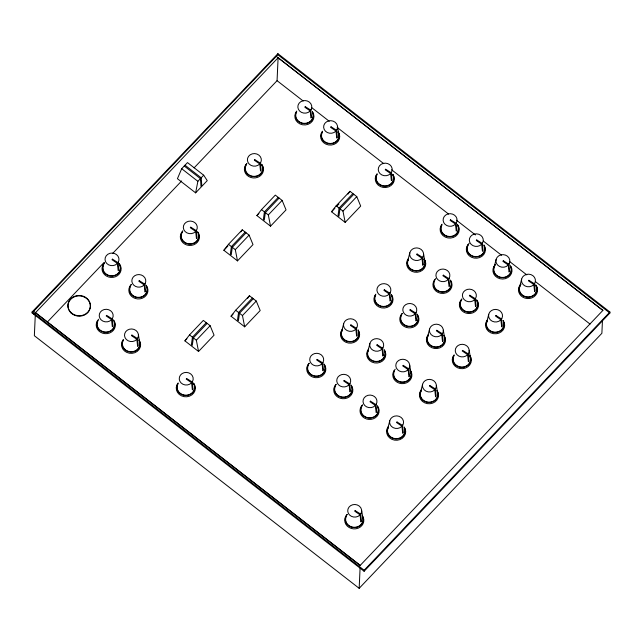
<?xml version="1.0" encoding="UTF-8"?>
<svg xmlns="http://www.w3.org/2000/svg" width="642" height="642" viewBox="0 0 642 642"><rect width="100%" height="100%" fill="white"/><g stroke="black" fill="none" stroke-linecap="round" stroke-linejoin="round"><path stroke-width="0.96" d="M32.1 312.919L32.148 311.892L277.89 53.679L609.9 312.028L609.852 313.055L364.11 571.276L32.1 312.919L277.842 54.706L277.89 53.679M35.302 314.781L34.355 335.718L359.167 588.321L601.883 333.286L602.469 320.326M194.085 167.875L277.063 80.683L278.106 57.748L602.918 310.359L360.21 565.393L35.471 312.71M359.167 588.321L360.114 567.392M364.11 571.276L364.158 570.24L609.9 312.028M195.617 192.857L197.872 181.309L203.691 175.194L187.496 162.595L181.686 168.71L177.425 178.701L195.617 192.857L207.246 180.635L203.691 175.194M341.552 332.01L343.655 323.712M367.762 351.88L369.864 343.582M407.694 261.142L409.797 252.844M387.64 429.113L389.742 420.815M427.436 337.419L429.538 329.121M420.478 392.615L422.572 384.317M493.955 267.883L496.057 259.585M486.604 322.637L488.706 314.339M519.522 287.415L521.617 279.126M240.814 231.898L242.275 229.82L249.096 235.124L253.004 244.594L237.5 260.893L223.857 250.276L228.472 244.321L242.275 229.82M247.507 298.522L249.449 295.745L256.27 301.058L260.187 310.527L244.674 326.826L231.032 316.209L235.646 310.255L249.449 295.745M348.02 194.077L349.954 191.308L356.775 196.613L360.692 206.082L345.179 222.381L331.537 211.764L336.151 205.809L349.954 191.308M256.888 215.568L261.503 209.613L275.306 195.112L282.127 200.416L286.043 209.886L270.531 226.185L256.888 215.568L258.911 213.441M184.904 340.862L189.518 334.907L203.321 320.406L210.143 325.711L214.059 335.18L198.547 351.479L184.904 340.862L186.926 338.735M33.922 314.339L278.106 57.748M47.492 321.915L104.197 262.329M112.494 253.614L181.638 180.956M223.857 250.276L227.902 246.022M245.196 232.091L231.393 246.6L230.35 254.039L231.264 254.746L232.292 247.298L246.095 232.797M278.227 197.383L264.424 211.884L263.389 219.323L264.295 220.037L265.331 212.59L279.134 198.081M237.5 260.893L235.293 249.634L249.096 235.124M270.531 226.185L268.324 214.918L282.127 200.416M206.243 322.677L192.44 337.186L191.404 344.626L192.311 345.332L193.346 337.885L207.149 323.383M198.547 351.479L196.34 340.22L210.143 325.711M231.032 316.209L233.054 314.082M331.537 211.764L334.907 208.225M336.93 206.098L338.952 203.971M252.37 298.024L238.567 312.526L237.524 319.965L238.439 320.671L239.466 313.232L253.269 298.723M352.875 193.579L339.072 208.08L338.037 215.527L338.944 216.234L339.979 208.786L353.782 194.285M244.674 326.826L242.467 315.559L256.27 301.058M345.179 222.381L342.972 211.122L356.775 196.613M277.842 54.706L609.852 313.055M276.293 56.336L602.846 310.439M277.063 80.683L303.144 100.963M311.835 107.728L329.226 121.25M337.13 127.389L383.755 163.654M391.66 169.801L448.565 214.051M456.462 220.198L475.433 234.948M483.338 241.095L501.514 255.235M509.411 261.374L526.801 274.896M535.492 281.661L590.022 324.066M336.151 205.809L342.972 211.122M261.503 209.613L268.324 214.918M185.008 165.219L201.195 177.818L201.797 185.546L201.018 186.357L200.432 178.62L184.238 166.021M181.686 168.71L197.872 181.309M228.472 244.321L235.293 249.634M235.646 310.255L242.467 315.559M189.518 334.907L196.34 340.22M33.649 311.29L360.21 565.393M32.148 311.892L364.158 570.24M469.206 350.323L470.554 358.894M443.349 330.213L444.697 338.775M423.608 253.927L424.956 262.498M436.383 385.409L437.74 393.979M409.748 365.282L411.105 373.853M337.58 126.715L338.936 135.285M361.679 510.526L363.035 519.097M138.463 334.996L139.812 343.566M193.812 383.531A9.566 8.635 2.6 0 1 191.902 394.87A9.566 8.635 2.6 0 1 179.198 394.365A9.566 8.635 2.6 0 1 178.155 382.921M193.411 382.961A9.044 8.161 2.6 0 1 186.308 395.504A9.044 8.161 2.6 0 1 177.77 383.587M194.333 385.641A8.731 7.881 2.6 0 1 184.776 395.167A8.731 7.881 2.6 0 1 178.051 383.715M193.539 383.707A8.731 7.881 2.6 0 1 194.133 384.983M139.073 340.091A9.566 8.635 2.6 0 1 137.163 351.423A9.566 8.635 2.6 0 1 124.46 350.925A9.566 8.635 2.6 0 1 123.416 339.474M139.073 340.14A9.044 8.161 2.6 0 1 131.177 352.073A9.044 8.161 2.6 0 1 123.031 340.14M139.394 341.536A8.731 7.881 2.6 0 1 130.414 351.76A8.731 7.881 2.6 0 1 123.312 340.268M113.778 320.406A9.566 8.635 2.6 0 1 111.66 331.898A9.566 8.635 2.6 0 1 98.772 330.887A9.566 8.635 2.6 0 1 98.651 319.218M113.377 319.844A9.044 8.161 2.6 0 1 106.283 332.379A9.044 8.161 2.6 0 1 97.745 320.462M114.107 321.859A8.731 7.881 2.6 0 1 105.119 332.083A8.731 7.881 2.6 0 1 98.017 320.591M119.589 264.183A9.566 8.635 2.6 0 1 117.47 275.667A9.566 8.635 2.6 0 1 104.59 274.656A9.566 8.635 2.6 0 1 104.469 262.987A9.044 8.161 2.6 0 0 105.376 273.853A9.044 8.161 2.6 0 0 117.39 274.327A9.044 8.161 2.6 0 0 119.195 263.613M118.93 263.758A8.731 7.881 2.6 0 1 112.454 275.851A8.731 7.881 2.6 0 1 103.514 264.977M146.4 285.69A9.566 8.635 2.6 0 1 144.281 297.182A9.566 8.635 2.6 0 1 131.401 296.163A9.566 8.635 2.6 0 1 131.281 284.494M146.007 285.12A9.044 8.161 2.6 0 1 144.201 295.834A9.044 8.161 2.6 0 1 132.188 295.36A9.044 8.161 2.6 0 1 131.201 284.534M146.729 287.135A8.731 7.881 2.6 0 1 137.749 297.358A8.731 7.881 2.6 0 1 130.639 285.867M197.897 232.203A9.566 8.635 2.6 0 1 195.77 243.695A9.566 8.635 2.6 0 1 182.89 242.676A9.566 8.635 2.6 0 1 182.769 231.008M197.495 231.634A9.044 8.161 2.6 0 1 195.69 242.347A9.044 8.161 2.6 0 1 183.676 241.873A9.044 8.161 2.6 0 1 182.697 231.048M198.218 233.648A8.731 7.881 2.6 0 1 189.238 243.872A8.731 7.881 2.6 0 1 182.135 232.38M261.96 164.705A9.566 8.635 2.6 0 1 259.833 176.189A9.566 8.635 2.6 0 1 246.953 175.178A9.566 8.635 2.6 0 1 246.833 163.509M261.559 164.135A9.044 8.161 2.6 0 1 259.753 174.849A9.044 8.161 2.6 0 1 247.74 174.375A9.044 8.161 2.6 0 1 246.753 163.549M261.687 164.874A8.731 7.881 2.6 0 1 254.063 176.406A8.731 7.881 2.6 0 1 246.199 164.882M312.413 111.684A9.566 8.635 2.6 0 1 310.503 123.023A9.566 8.635 2.6 0 1 297.8 122.518A9.566 8.635 2.6 0 1 296.756 111.066M312.413 111.732A9.044 8.161 2.6 0 1 304.517 123.665A9.044 8.161 2.6 0 1 296.379 111.732M312.734 113.128A8.731 7.881 2.6 0 1 303.754 123.36A8.731 7.881 2.6 0 1 296.652 111.86M322.541 131.193A9.566 8.635 2.6 0 0 323.576 142.644A9.566 8.635 2.6 0 0 336.288 143.142A9.566 8.635 2.6 0 0 338.19 131.811A9.044 8.161 2.6 0 1 330.301 143.792A9.044 8.161 2.6 0 1 322.156 131.859M337.917 131.987A8.731 7.881 2.6 0 1 330.301 143.511A8.731 7.881 2.6 0 1 322.428 131.987M392.808 174.279A9.566 8.635 2.6 0 1 390.906 185.61A9.566 8.635 2.6 0 1 378.194 185.113A9.566 8.635 2.6 0 1 377.159 173.661M392.808 174.319A9.044 8.161 2.6 0 1 384.919 186.26A9.044 8.161 2.6 0 1 376.774 174.327M392.535 174.447A8.731 7.881 2.6 0 1 384.919 185.979A8.731 7.881 2.6 0 1 377.047 174.455M457.682 224.82A9.566 8.635 2.6 0 1 455.78 236.16A9.566 8.635 2.6 0 1 443.068 235.654A9.566 8.635 2.6 0 1 442.033 224.202M457.281 224.251A9.044 8.161 2.6 0 1 450.186 236.794A9.044 8.161 2.6 0 1 441.648 224.869M457.409 224.997A8.731 7.881 2.6 0 1 449.793 236.529A8.731 7.881 2.6 0 1 441.921 224.997M468.219 244.337A9.566 8.635 2.6 0 0 469.262 255.789A9.566 8.635 2.6 0 0 481.965 256.286A9.566 8.635 2.6 0 0 483.875 244.955A9.044 8.161 2.6 0 1 481.043 255.524A9.044 8.161 2.6 0 1 469.117 254.112A9.044 8.161 2.6 0 1 469.174 243.262M484.196 246.4A8.731 7.881 2.6 0 1 475.216 256.631A8.731 7.881 2.6 0 1 468.114 245.132M510.896 266.422A9.566 8.635 2.6 0 1 507.902 277.553A9.566 8.635 2.6 0 1 495.287 276.06A9.566 8.635 2.6 0 1 495.351 264.576M510.077 265.202A9.044 8.161 2.6 0 1 508.271 275.916A9.044 8.161 2.6 0 1 496.258 275.442A9.044 8.161 2.6 0 1 495.271 264.624M510.799 267.216A8.731 7.881 2.6 0 1 501.819 277.448A8.731 7.881 2.6 0 1 494.709 265.948M536.038 285.305A9.566 8.635 2.6 0 1 533.919 296.797A9.566 8.635 2.6 0 1 521.031 295.785A9.566 8.635 2.6 0 1 520.911 284.117M535.637 284.735A9.044 8.161 2.6 0 1 533.839 295.456A9.044 8.161 2.6 0 1 521.826 294.983A9.044 8.161 2.6 0 1 520.839 284.157M535.765 285.481A8.731 7.881 2.6 0 1 528.141 297.013A8.731 7.881 2.6 0 1 520.277 285.481M362.289 515.622A9.566 8.635 2.6 0 1 360.17 527.114A9.566 8.635 2.6 0 1 347.282 526.095A9.566 8.635 2.6 0 1 347.161 514.435M362.907 516.987A9.044 8.161 2.6 0 1 352.827 527.483A9.044 8.161 2.6 0 1 347.089 514.475M362.618 517.067A8.731 7.881 2.6 0 1 354.015 527.315A8.731 7.881 2.6 0 1 346.215 516.425M324.29 364.423A9.566 8.635 2.6 0 1 322.172 375.915A9.566 8.635 2.6 0 1 309.292 374.896A9.566 8.635 2.6 0 1 309.163 363.236M323.889 363.853A9.044 8.161 2.6 0 1 322.091 374.575A9.044 8.161 2.6 0 1 310.078 374.101A9.044 8.161 2.6 0 1 309.091 363.276M324.619 365.868A8.731 7.881 2.6 0 1 315.631 376.1A8.731 7.881 2.6 0 1 308.529 364.6M351.318 385.457A9.566 8.635 2.6 0 1 349.192 396.941A9.566 8.635 2.6 0 1 336.312 395.929A9.566 8.635 2.6 0 1 336.191 384.261A9.044 8.161 2.6 0 0 337.098 395.127A9.044 8.161 2.6 0 0 349.112 395.6A9.044 8.161 2.6 0 0 350.917 384.887M351.639 386.901A8.731 7.881 2.6 0 1 342.659 397.125A8.731 7.881 2.6 0 1 335.557 385.633M377.584 406.185A9.566 8.635 2.6 0 1 375.458 417.677A9.566 8.635 2.6 0 1 362.578 416.666A9.566 8.635 2.6 0 1 362.457 404.998M377.183 405.616A9.044 8.161 2.6 0 1 375.377 416.337A9.044 8.161 2.6 0 1 363.364 415.864A9.044 8.161 2.6 0 1 362.385 405.038M377.905 407.638A8.731 7.881 2.6 0 1 368.925 417.862A8.731 7.881 2.6 0 1 361.823 406.37M388.506 426.384A9.566 8.635 2.6 0 0 389.55 437.836A9.566 8.635 2.6 0 0 402.253 438.334A9.566 8.635 2.6 0 0 404.163 427.002A9.044 8.161 2.6 0 1 396.274 438.984A9.044 8.161 2.6 0 1 388.129 427.05M404.484 428.447A8.731 7.881 2.6 0 1 395.504 438.671A8.731 7.881 2.6 0 1 388.402 427.179M421.337 389.887A9.566 8.635 2.6 0 0 422.38 401.338A9.566 8.635 2.6 0 0 435.091 401.836A9.566 8.635 2.6 0 0 436.993 390.505A9.044 8.161 2.6 0 1 429.105 402.486A9.044 8.161 2.6 0 1 420.959 390.553M437.322 391.949A8.731 7.881 2.6 0 1 428.334 402.181A8.731 7.881 2.6 0 1 421.232 390.681M410.358 370.378A9.566 8.635 2.6 0 1 408.24 381.87A9.566 8.635 2.6 0 1 395.36 380.858A9.566 8.635 2.6 0 1 395.231 369.19M409.957 369.816A9.044 8.161 2.6 0 1 402.863 382.351A9.044 8.161 2.6 0 1 394.324 370.434M410.687 371.83A8.731 7.881 2.6 0 1 401.707 382.054A8.731 7.881 2.6 0 1 394.597 370.562M368.628 349.152A9.566 8.635 2.6 0 0 369.664 360.603A9.566 8.635 2.6 0 0 382.375 361.101A9.566 8.635 2.6 0 0 384.277 349.77A9.044 8.161 2.6 0 1 376.389 361.751A9.044 8.161 2.6 0 1 368.243 349.818M384.606 351.214A8.731 7.881 2.6 0 1 376.003 361.462A8.731 7.881 2.6 0 1 368.203 350.564M342.419 329.282A9.566 8.635 2.6 0 0 343.462 340.733A9.566 8.635 2.6 0 0 356.166 341.231A9.566 8.635 2.6 0 0 358.075 329.9A9.044 8.161 2.6 0 1 350.179 341.873A9.044 8.161 2.6 0 1 342.034 329.948M358.397 331.344A8.731 7.881 2.6 0 1 349.417 341.568A8.731 7.881 2.6 0 1 342.314 330.076M469.816 355.427A9.566 8.635 2.6 0 1 467.906 366.759A9.566 8.635 2.6 0 1 455.202 366.261A9.566 8.635 2.6 0 1 454.159 354.809M469.816 355.467A9.044 8.161 2.6 0 1 461.919 367.401A9.044 8.161 2.6 0 1 453.774 355.475M469.543 355.596A8.731 7.881 2.6 0 1 461.919 367.128A8.731 7.881 2.6 0 1 454.054 355.604M428.302 334.691A9.566 8.635 2.6 0 0 429.346 346.142A9.566 8.635 2.6 0 0 442.049 346.64A9.566 8.635 2.6 0 0 443.959 335.309A9.044 8.161 2.6 0 1 436.062 347.282A9.044 8.161 2.6 0 1 427.925 335.357M444.28 336.753A8.731 7.881 2.6 0 1 435.3 346.977A8.731 7.881 2.6 0 1 428.198 335.485M417.38 314.62A9.566 8.635 2.6 0 1 415.254 326.112A9.566 8.635 2.6 0 1 402.373 325.101A9.566 8.635 2.6 0 1 402.253 313.432M416.979 314.05A9.044 8.161 2.6 0 1 415.173 324.772A9.044 8.161 2.6 0 1 403.16 324.298A9.044 8.161 2.6 0 1 402.181 313.473M417.701 316.065A8.731 7.881 2.6 0 1 408.721 326.297A8.731 7.881 2.6 0 1 401.619 314.797M375.835 294.164A9.566 8.635 2.6 0 0 376.878 305.616A9.566 8.635 2.6 0 0 389.582 306.114A9.566 8.635 2.6 0 0 391.492 294.782A9.044 8.161 2.6 0 1 383.595 306.764A9.044 8.161 2.6 0 1 375.458 294.83M391.219 294.959A8.731 7.881 2.6 0 1 383.595 306.483A8.731 7.881 2.6 0 1 375.731 294.959M503.127 320.518A9.566 8.635 2.6 0 1 501.217 331.858A9.566 8.635 2.6 0 1 488.514 331.36A9.566 8.635 2.6 0 1 487.471 319.909M503.127 320.567A9.044 8.161 2.6 0 1 495.239 332.5A9.044 8.161 2.6 0 1 487.093 320.575M503.448 321.971A8.731 7.881 2.6 0 1 494.468 332.195A8.731 7.881 2.6 0 1 487.366 320.703M476.958 300.271A9.566 8.635 2.6 0 1 474.831 311.763A9.566 8.635 2.6 0 1 461.951 310.752A9.566 8.635 2.6 0 1 461.831 299.084M476.557 299.71A9.044 8.161 2.6 0 1 474.751 310.423A9.044 8.161 2.6 0 1 462.746 309.95A9.044 8.161 2.6 0 1 461.758 299.124M476.685 300.448A8.731 7.881 2.6 0 1 469.061 311.98A8.731 7.881 2.6 0 1 461.197 300.456M450.491 280.177A9.566 8.635 2.6 0 1 448.581 291.516A9.566 8.635 2.6 0 1 435.878 291.011A9.566 8.635 2.6 0 1 434.835 279.559M450.491 280.225A9.044 8.161 2.6 0 1 447.659 290.746A9.044 8.161 2.6 0 1 435.725 289.333A9.044 8.161 2.6 0 1 435.79 278.484M450.812 281.621A8.731 7.881 2.6 0 1 441.832 291.853A8.731 7.881 2.6 0 1 434.73 280.353M424.218 259.023A9.566 8.635 2.6 0 1 422.308 270.362A9.566 8.635 2.6 0 1 409.604 269.857A9.566 8.635 2.6 0 1 408.561 258.413M424.218 259.071A9.044 8.161 2.6 0 1 416.321 271.004A9.044 8.161 2.6 0 1 408.184 259.079M423.945 259.199A8.731 7.881 2.6 0 1 416.321 270.731A8.731 7.881 2.6 0 1 408.456 259.207M112.446 259.159L112.013 259.729L117.382 263.389L118.152 270.491L118.746 269.712L117.976 262.61L112.446 259.159M106.628 315.391L106.203 315.96L111.564 319.62L112.334 326.722L112.936 325.943L112.157 318.841L106.628 315.391M139.258 280.666L138.824 281.236L144.193 284.896L144.964 291.998L145.557 291.219L144.787 284.117L139.258 280.666M190.746 227.18L190.313 227.75L195.682 231.409L196.452 238.511L197.046 237.733L196.275 230.63L190.746 227.18M254.81 159.681L254.376 160.251L259.745 163.911L260.516 171.013L261.109 170.234L260.339 163.132L254.81 159.681M305.263 106.668L304.83 107.23L310.198 110.889L310.969 117.992L311.563 117.213L310.792 110.119L305.263 106.668M131.923 335.068L131.49 335.638L136.858 339.297L137.629 346.399L138.223 345.621L137.452 338.519L131.923 335.068M331.047 126.787L330.614 127.357L335.983 131.016L336.753 138.118L337.347 137.34L336.577 130.238L331.047 126.787M186.661 378.515L186.228 379.077L191.597 382.744L192.367 389.846L192.961 389.068L192.191 381.966L186.661 378.515M385.657 169.255L385.232 169.825L390.601 173.484L391.371 180.587L391.965 179.808L391.195 172.706L385.657 169.255M317.14 359.408L316.715 359.969L322.075 363.637L322.846 370.731L323.448 369.961L322.677 362.858L317.14 359.408M350.925 324.876L350.492 325.446L355.861 329.105L356.631 336.207L357.225 335.429L356.454 328.327L350.925 324.876M384.341 289.759L383.908 290.328L389.277 293.988L390.047 301.09L390.641 300.312L389.871 293.209L384.341 289.759M417.067 254.007L416.634 254.577L422.003 258.236L422.773 265.339L423.367 264.56L422.596 257.458L417.067 254.007M450.532 219.805L450.106 220.367L455.475 224.034L456.245 231.136L456.839 230.358L456.069 223.255L450.532 219.805M344.168 380.433L343.735 381.003L349.104 384.662L349.874 391.764L350.468 390.986L349.697 383.884L344.168 380.433M377.135 344.746L376.702 345.316L382.07 348.975L382.841 356.077L383.435 355.299L382.664 348.197L377.135 344.746M410.23 309.605L409.797 310.166L415.165 313.834L415.936 320.936L416.53 320.157L415.759 313.055L410.23 309.605M443.341 275.161L442.908 275.723L448.276 279.39L449.047 286.493L449.641 285.714L448.87 278.612L443.341 275.161M476.725 239.939L476.292 240.501L481.661 244.161L482.431 251.263L483.025 250.484L482.254 243.382L476.725 239.939M370.434 401.17L370.001 401.74L375.369 405.399L376.14 412.501L376.734 411.723L375.963 404.62L370.434 401.17M403.208 365.362L402.783 365.932L408.143 369.591L408.922 376.693L409.516 375.915L408.745 368.813L403.208 365.362M436.809 330.285L436.375 330.855L441.744 334.514L442.515 341.616L443.108 340.838L442.338 333.736L436.809 330.285M469.808 295.256L469.374 295.826L474.743 299.485L475.513 306.587L476.107 305.809L475.337 298.707L469.808 295.256M503.328 260.748L502.895 261.318L508.263 264.977L509.034 272.08L509.628 271.301L508.857 264.199L503.328 260.748M397.013 421.979L396.579 422.548L401.948 426.208L402.719 433.31L403.312 432.531L402.542 425.429L397.013 421.979M429.843 385.489L429.418 386.051L434.778 389.71L435.549 396.812L436.151 396.034L435.38 388.932L429.843 385.489M462.665 350.404L462.232 350.973L467.601 354.633L468.371 361.735L468.965 360.956L468.195 353.854L462.665 350.404M495.977 315.503L495.544 316.073L500.912 319.732L501.683 326.834L502.277 326.056L501.506 318.954L495.977 315.503M528.888 280.289L528.462 280.851L533.823 284.518L534.593 291.62L535.195 290.842L534.417 283.74L528.888 280.289M355.138 510.607L354.713 511.168L360.074 514.836L360.844 521.93L361.446 521.152L360.676 514.057L355.138 510.607M118.232 262.273L117.197 263.621A6.99 6.308 2.6 0 1 105.577 261.775A6.99 6.308 2.6 0 1 112.246 253.06A6.99 6.308 2.6 0 1 118.232 262.273M112.422 318.504L111.387 319.852A6.99 6.308 2.6 0 1 99.767 318.007A6.99 6.308 2.6 0 1 106.436 309.292A6.99 6.308 2.6 0 1 112.422 318.504M145.044 283.78L144.009 285.128A6.99 6.308 2.6 0 1 132.388 283.282A6.99 6.308 2.6 0 1 139.057 274.567A6.99 6.308 2.6 0 1 145.044 283.78M196.532 230.293L195.505 231.642A6.99 6.308 2.6 0 1 183.877 229.796A6.99 6.308 2.6 0 1 190.546 221.081A6.99 6.308 2.6 0 1 196.532 230.293M260.596 162.795L259.569 164.143A6.99 6.308 2.6 0 1 247.94 162.298A6.99 6.308 2.6 0 1 254.609 153.582A6.99 6.308 2.6 0 1 260.596 162.795M311.049 109.774L310.022 111.122A6.99 6.308 2.6 0 1 298.394 109.276A6.99 6.308 2.6 0 1 305.062 100.561A6.99 6.308 2.6 0 1 311.049 109.774M137.709 338.182L136.682 339.53A6.99 6.308 2.6 0 1 125.054 337.684A6.99 6.308 2.6 0 1 131.722 328.969A6.99 6.308 2.6 0 1 137.709 338.182M336.833 129.901L335.798 131.249A6.99 6.308 2.6 0 1 324.178 129.403A6.99 6.308 2.6 0 1 330.847 120.688A6.99 6.308 2.6 0 1 336.833 129.901M192.448 381.629L191.42 382.977A6.99 6.308 2.6 0 1 179.792 381.131A6.99 6.308 2.6 0 1 186.461 372.408A6.99 6.308 2.6 0 1 192.448 381.629M391.451 172.369L390.416 173.717A6.99 6.308 2.6 0 1 378.796 171.871A6.99 6.308 2.6 0 1 385.465 163.156A6.99 6.308 2.6 0 1 391.451 172.369M322.934 362.513L321.899 363.87A6.99 6.308 2.6 0 1 310.279 362.016A6.99 6.308 2.6 0 1 316.947 353.301A6.99 6.308 2.6 0 1 322.934 362.513M356.711 327.99L355.684 329.338A6.99 6.308 2.6 0 1 344.056 327.492A6.99 6.308 2.6 0 1 350.725 318.777A6.99 6.308 2.6 0 1 356.711 327.99M390.127 292.872L389.1 294.221A6.99 6.308 2.6 0 1 377.472 292.375A6.99 6.308 2.6 0 1 384.141 283.66A6.99 6.308 2.6 0 1 390.127 292.872M422.853 257.121L421.826 258.469A6.99 6.308 2.6 0 1 410.198 256.623A6.99 6.308 2.6 0 1 416.867 247.908A6.99 6.308 2.6 0 1 422.853 257.121M456.326 222.91L455.29 224.267A6.99 6.308 2.6 0 1 443.67 222.421A6.99 6.308 2.6 0 1 450.339 213.698A6.99 6.308 2.6 0 1 456.326 222.91M349.954 383.547L348.927 384.895A6.99 6.308 2.6 0 1 337.299 383.049A6.99 6.308 2.6 0 1 343.968 374.334A6.99 6.308 2.6 0 1 349.954 383.547M382.921 347.86L381.886 349.208A6.99 6.308 2.6 0 1 370.265 347.362A6.99 6.308 2.6 0 1 376.934 338.647A6.99 6.308 2.6 0 1 382.921 347.86M416.016 312.718L414.989 314.066A6.99 6.308 2.6 0 1 403.361 312.221A6.99 6.308 2.6 0 1 410.029 303.497A6.99 6.308 2.6 0 1 416.016 312.718M449.127 278.267L448.1 279.623A6.99 6.308 2.6 0 1 436.472 277.777A6.99 6.308 2.6 0 1 443.141 269.054A6.99 6.308 2.6 0 1 449.127 278.267M482.519 243.045L481.484 244.393A6.99 6.308 2.6 0 1 469.864 242.548A6.99 6.308 2.6 0 1 476.524 233.832A6.99 6.308 2.6 0 1 482.519 243.045M376.22 404.283L375.193 405.632A6.99 6.308 2.6 0 1 363.565 403.786A6.99 6.308 2.6 0 1 370.233 395.071A6.99 6.308 2.6 0 1 376.22 404.283M409.002 368.476L407.967 369.824A6.99 6.308 2.6 0 1 396.347 367.978A6.99 6.308 2.6 0 1 403.015 359.263A6.99 6.308 2.6 0 1 409.002 368.476M442.595 333.399L441.568 334.747A6.99 6.308 2.6 0 1 429.947 332.901A6.99 6.308 2.6 0 1 436.608 324.186A6.99 6.308 2.6 0 1 442.595 333.399M475.602 298.37L474.566 299.718A6.99 6.308 2.6 0 1 462.946 297.872A6.99 6.308 2.6 0 1 469.607 289.157A6.99 6.308 2.6 0 1 475.602 298.37M509.114 263.862L508.079 265.21A6.99 6.308 2.6 0 1 496.459 263.364A6.99 6.308 2.6 0 1 503.127 254.649A6.99 6.308 2.6 0 1 509.114 263.862M402.807 425.092L401.772 426.44A6.99 6.308 2.6 0 1 390.151 424.595A6.99 6.308 2.6 0 1 396.82 415.88A6.99 6.308 2.6 0 1 402.807 425.092M435.637 388.595L434.602 389.943A6.99 6.308 2.6 0 1 422.982 388.097A6.99 6.308 2.6 0 1 429.65 379.382A6.99 6.308 2.6 0 1 435.637 388.595M468.451 353.517L467.424 354.865A6.99 6.308 2.6 0 1 455.796 353.02A6.99 6.308 2.6 0 1 462.465 344.305A6.99 6.308 2.6 0 1 468.451 353.517M501.771 318.617L500.736 319.965A6.99 6.308 2.6 0 1 489.116 318.119A6.99 6.308 2.6 0 1 495.776 309.404A6.99 6.308 2.6 0 1 501.771 318.617M534.682 283.395L533.646 284.751A6.99 6.308 2.6 0 1 522.026 282.905A6.99 6.308 2.6 0 1 528.695 274.182A6.99 6.308 2.6 0 1 534.682 283.395M360.932 513.712L359.897 515.061A6.99 6.308 2.6 0 1 348.277 513.215A6.99 6.308 2.6 0 1 354.946 504.5A6.99 6.308 2.6 0 1 360.932 513.712M71.19 313.127A11.235 10.144 2.6 0 0 90 308.762A11.235 10.144 2.6 0 0 76.254 296.203A11.235 10.144 2.6 0 0 71.19 313.127M71.214 312.718A11.235 10.144 2.6 0 0 90.016 308.353A11.235 10.144 2.6 0 0 76.27 295.793A11.235 10.144 2.6 0 0 71.214 312.718"/></g></svg>
